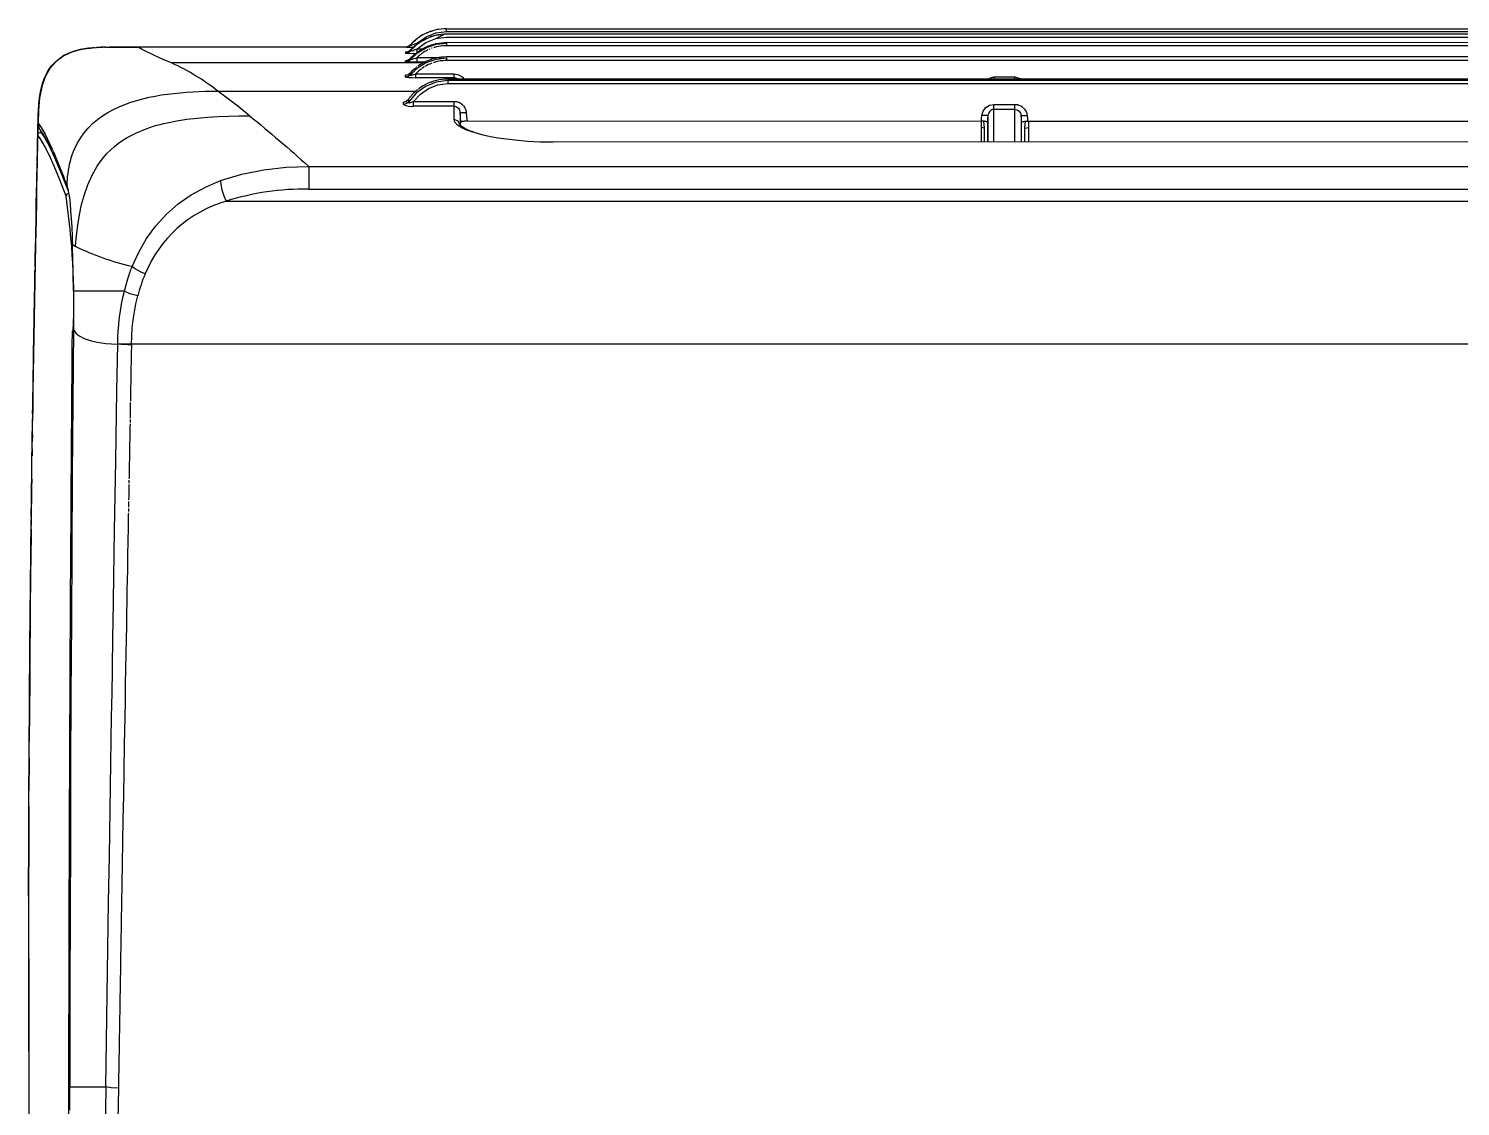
# Model space of a CAD drawing. Header units: millimetres. Extents: x 1291 to 5660, y 748 to 2981.
# Drawn here: x 1316.2 to 1551.4, y 1338.8 to 1515.9 of the extents above; entities that cross this region are included whole.
import ezdxf

# ---------------------------------------------------------------- set-up
doc = ezdxf.new("R2010")
doc.units = ezdxf.units.MM

msp = doc.modelspace()

# ---------------------------------------------------------------- linework, layer by layer
for p, q in [((1384.81, 1515.46), (2312.54, 1515.46)), ((1474.8, 1497.36), (1474.8, 1503.49)), ((1472.68, 1500.74), (1472.68, 1497.31)), ((1480.45, 1500.74), (1480.45, 1497.31)), ((1316.49, 1427.08), (1316.47, 1424.55))]:
    msp.add_line(p, q)
for points in [[(1378.93, 1513.22), (1378.96, 1513.22), (1379.06, 1513.25), (1379.33, 1513.34), (1379.49, 1513.4), (1379.78, 1513.5), (1380.07, 1513.61), (1381.47, 1514.61), (1383.08, 1515.24), (1384.81, 1515.46), (1384.81, 1515.94)], [(1382.12, 1515.43), (1382.02, 1515.4), (1381.73, 1515.28), (1381.54, 1515.19), (1381.16, 1515.01), (1380.79, 1514.81), (1380.44, 1514.59), (1380.09, 1514.35)], [(1381.72, 1515.33), (1381.53, 1515.24)], [(1382.32, 1515.55), (1382.27, 1515.53), (1382.22, 1515.51), (1382.17, 1515.5), (1382.12, 1515.48)], [(1384.81, 1515.9), (1384.39, 1515.89), (1383.97, 1515.85), (1383.55, 1515.8), (1383.14, 1515.72), (1382.73, 1515.62), (1382.32, 1515.5), (1382.22, 1515.46)], [(1383.55, 1515.85), (1383.13, 1515.77)], [(1384.81, 1515.9), (2312.54, 1515.9), (2312.54, 1515.46), (2314.27, 1515.24), (2315.88, 1514.61), (2317.29, 1513.61), (2317.58, 1513.5), (2317.86, 1513.4), (2318.03, 1513.34), (2318.3, 1513.25), (2318.39, 1513.22), (2318.43, 1513.21), (2318.46, 1513.21), (2318.51, 1513.21)], [(1334.17, 1512.9), (1332.62, 1512.9), (1329.51, 1512.89), (1327.96, 1512.85), (1326.41, 1512.74), (1324.87, 1512.51), (1323.36, 1512.11), (1321.95, 1511.47), (1320.69, 1510.56), (1319.65, 1509.4), (1318.89, 1508.05), (1318.37, 1506.58), (1317.97, 1504.55), (1317.79, 1502.47), (1317.72, 1500.39), (1318.24, 1499.7), (1318.87, 1498.6), (1319.61, 1497.09), (1319.76, 1496.76), (1319.91, 1496.42), (1319.99, 1496.24), (1320.07, 1496.06)], [(1328.86, 1512.9), (1328.69, 1512.9), (1328.01, 1512.88), (1327.67, 1512.86), (1327.33, 1512.84)], [(1327.66, 1512.86), (1328.01, 1512.88), (1328.35, 1512.89)], [(1328.69, 1512.9), (1328.86, 1512.9)], [(1329.03, 1512.9), (1329.2, 1512.91), (1329.37, 1512.91), (1329.71, 1512.91), (1334.12, 1512.9)], [(1378.11, 1512.92), (1330.91, 1512.92), (1330.48, 1512.91), (1329.72, 1512.91), (1329.37, 1512.91)], [(1331.68, 1512.91), (1331.6, 1512.92)], [(1356.02, 1512.9), (1356.02, 1512.92)], [(1359.82, 1512.9), (1359.82, 1512.92)], [(1366.75, 1512.91), (1366.47, 1512.9)], [(1367.17, 1512.91), (1367.04, 1512.91)], [(1378.07, 1512.91), (1378.52, 1512.97), (1378.85, 1513.22), (1378.85, 1513.25)], [(1378.41, 1512.96), (1378.36, 1512.95), (1378.31, 1512.94), (1378.21, 1512.92), (1378.1, 1512.91)], [(1379.35, 1512.85), (1378.76, 1512.86), (1378.29, 1512.87), (1378.11, 1512.88), (1378.11, 1512.91)], [(1378.85, 1513.25), (1378.84, 1513.24), (1378.82, 1513.22), (1378.79, 1513.19), (1378.77, 1513.17), (1378.69, 1513.1), (1378.61, 1513.05), (1378.51, 1513), (1378.49, 1512.99), (1378.44, 1512.97)], [(1378.48, 1513), (1378.82, 1513.25)], [(1379.58, 1514), (1379.41, 1513.85), (1379.11, 1513.56), (1378.82, 1513.25), (1378.83, 1513.25)], [(1381.92, 1514.42), (1381.73, 1514.34), (1381.53, 1514.25), (1381.16, 1514.07), (1380.79, 1513.87), (1380.44, 1513.65), (1380.09, 1513.41), (1379.92, 1513.28), (1379.76, 1513.14), (1379.6, 1513.01), (1379.44, 1512.87), (1379.14, 1512.58), (1378.85, 1512.27), (1378.85, 1512.26), (1378.86, 1512.26), (1378.86, 1512.25), (1378.87, 1512.25), (1378.9, 1512.26), (1378.94, 1512.26), (1378.98, 1512.27), (1379.06, 1512.29)], [(1379.84, 1514.16), (1379.76, 1514.09), (1379.6, 1513.95), (1379.44, 1513.82), (1379.14, 1513.52), (1378.85, 1513.22)], [(1378.93, 1510.82), (1378.89, 1510.82), (1378.86, 1510.82), (1378.85, 1510.82), (1378.85, 1510.83), (1378.85, 1510.84), (1380.09, 1511.98), (1381.52, 1512.84), (1383.12, 1513.38), (1384.81, 1513.56), (1384.81, 1513.14), (1384.48, 1513.14), (1384.15, 1513.11), (1383.82, 1513.07), (1383.49, 1513.02), (1383.17, 1512.95), (1382.85, 1512.87), (1382.77, 1512.84)], [(1378.85, 1513.21), (1378.9, 1513.21)], [(1379.16, 1512.32), (1379.33, 1512.37), (1379.51, 1512.44), (1380, 1512.62), (1381.42, 1513.66), (1383.05, 1514.32), (1384.81, 1514.56), (2312.54, 1514.56), (2314.3, 1514.32), (2315.93, 1513.66), (2317.35, 1512.62), (2316.25, 1512.62)], [(1379.77, 1513.25), (1379.61, 1513.11), (1379.44, 1512.98)], [(1379.9, 1514.27), (1379.82, 1514.2)], [(1380.01, 1514.28), (1379.92, 1514.22)], [(1380.08, 1514.39), (1379.99, 1514.33)], [(1380.07, 1513.6), (1380.38, 1513.6)], [(1381.55, 1514.34), (1381.17, 1514.17), (1380.81, 1513.96), (1380.45, 1513.75), (1380.1, 1513.51)], [(1381.15, 1515.06), (1380.78, 1514.86), (1380.42, 1514.64)], [(1382.12, 1514.49), (1382.02, 1514.46)], [(1382.14, 1514.58), (1382.04, 1514.54)], [(2315.42, 1514.5), (2315.33, 1514.54), (2315.13, 1514.61), (2315.02, 1514.65), (2314.62, 1514.76), (2314.22, 1514.86), (2313.8, 1514.94), (2313.39, 1515), (2313.28, 1515.01), (2313.17, 1515.02), (2313.07, 1515.02), (2312.97, 1515.03), (2312.54, 1515.04), (1384.81, 1515.04), (1384.39, 1515.03), (1383.97, 1515), (1383.56, 1514.94), (1383.15, 1514.87), (1382.74, 1514.77), (1382.34, 1514.65), (1382.29, 1514.63), (1382.23, 1514.62), (1382.19, 1514.6)], [(1382.72, 1514.69), (1382.32, 1514.57), (1382.21, 1514.53)], [(1382.34, 1513.26), (1382.74, 1513.38), (1383.15, 1513.48), (1383.56, 1513.55), (1383.97, 1513.61), (1384.39, 1513.64), (1384.81, 1513.65)], [(1383.05, 1514.32), (1384.39, 1514.96)], [(1383.97, 1514.93), (1383.55, 1514.87), (1383.13, 1514.79)], [(2312.54, 1513.57), (1384.81, 1513.66)], [(2314.51, 1512.87), (2314.19, 1512.95), (2313.86, 1513.02), (2313.54, 1513.07), (2313.21, 1513.11), (2312.88, 1513.14), (2312.54, 1513.14), (1384.81, 1513.14)], [(1317.76, 1502.07), (1317.79, 1502.71), (1317.83, 1503.34), (1317.86, 1503.66), (1317.89, 1503.97), (1317.97, 1504.61), (1318.06, 1505.23), (1318.17, 1505.86), (1318.32, 1506.48), (1318.49, 1507.09), (1318.71, 1507.69), (1318.96, 1508.28), (1319.25, 1508.84), (1319.59, 1509.38), (1319.97, 1509.88), (1320.67, 1510.61), (1321.47, 1511.22), (1321.75, 1511.4), (1322.06, 1511.57), (1322.67, 1511.87), (1323.3, 1512.12), (1324.62, 1512.49), (1325.97, 1512.71), (1326.3, 1512.75), (1326.64, 1512.79), (1327.32, 1512.84)], [(1326.31, 1512.75), (1325.97, 1512.71), (1324.62, 1512.49), (1323.3, 1512.12), (1322.67, 1511.87), (1322.06, 1511.57), (1321.76, 1511.4)], [(1326.99, 1512.82), (1326.65, 1512.79)], [(1378.52, 1512.13), (1378.11, 1512.05), (1378.11, 1511.94), (1378.28, 1511.91), (1378.74, 1511.89), (1379.34, 1511.88), (1380, 1511.88), (1380, 1512.62), (1381.1, 1512.62)], [(1378.11, 1510.51), (1378.52, 1510.6), (1378.85, 1510.84), (1378.85, 1511), (1378.52, 1510.75), (1378.11, 1510.66)], [(1378.84, 1508.3), (1378.85, 1508.32), (1380.07, 1509.48), (1381.5, 1510.36), (1383.11, 1510.93), (1384.81, 1511.12), (1384.81, 1510.7), (1384.56, 1510.69), (1384.3, 1510.68), (1384.04, 1510.66), (1383.79, 1510.63), (1383.29, 1510.53), (1382.79, 1510.4), (1382.73, 1510.38), (1382.67, 1510.36)], [(1379.14, 1512.68), (1378.85, 1512.38)], [(1380.45, 1511.6), (1380.19, 1511.38), (1379.93, 1511.14), (1379.71, 1511.06), (1379.47, 1510.98), (1379.31, 1510.92), (1379.14, 1510.87), (1379.05, 1510.85), (1378.97, 1510.83), (1378.95, 1510.82)], [(1383.97, 1511.14), (1379.93, 1511.14), (1379.93, 1510.43)], [(1384.81, 1511.29), (1384.39, 1511.28), (1383.97, 1511.24), (1383.56, 1511.19), (1383.15, 1511.11), (1382.74, 1511.02), (1382.34, 1510.9), (1382.29, 1510.88), (1382.23, 1510.86), (1382.19, 1510.84), (1382.14, 1510.83), (1382.04, 1510.79), (1381.74, 1510.67), (1381.55, 1510.59), (1381.17, 1510.41), (1380.81, 1510.21), (1380.45, 1509.99), (1380.1, 1509.76)], [(1381.75, 1512.44), (1381.59, 1512.36), (1381.29, 1512.19), (1381, 1512.01), (1380.86, 1511.91), (1380.72, 1511.81), (1380.65, 1511.76), (1380.58, 1511.71), (1380.52, 1511.66)], [(1382.1, 1512.61), (1382.06, 1512.59), (1381.9, 1512.52)], [(1382.19, 1512.64), (1382.18, 1512.64)], [(1382.45, 1512.74), (1382.37, 1512.71)], [(2312.54, 1511.29), (1384.81, 1511.29)], [(2312.54, 1510.7), (1384.81, 1510.7)], [(1319.98, 1509.88), (1319.59, 1509.38), (1319.26, 1508.84), (1318.96, 1508.28)], [(1379.77, 1507.83), (1379.17, 1507.84), (1378.63, 1507.88), (1378.24, 1507.92), (1378.11, 1507.99), (1378.11, 1508.29)], [(1378.9, 1508.26), (1378.87, 1508.27), (1378.86, 1508.28), (1378.85, 1508.28), (1378.84, 1508.28)], [(1380.72, 1509.36), (1380.64, 1509.3), (1380.49, 1509.18), (1380.34, 1509.05), (1380.05, 1508.79), (1379.78, 1508.51), (1379.56, 1508.43), (1379.34, 1508.35), (1379.22, 1508.32), (1379.1, 1508.29), (1379.09, 1508.28), (1379.08, 1508.28), (1379.01, 1508.27), (1378.95, 1508.26)], [(1379.78, 1507.83), (1379.78, 1508.51)], [(1379.78, 1508.51), (1386.08, 1508.51)], [(1379.93, 1509.63), (1379.85, 1509.56)], [(1380.97, 1509.54), (1380.97, 1509.54), (1380.97, 1509.54), (1380.96, 1509.53), (1380.88, 1509.48), (1380.8, 1509.42)], [(1381, 1509.56), (1380.99, 1509.55)], [(1381.17, 1509.67), (1381.12, 1509.64), (1381.06, 1509.6), (1381.04, 1509.58), (1381.01, 1509.57)], [(1382.43, 1510.27), (1382.31, 1510.23), (1382.07, 1510.13), (1381.84, 1510.03), (1381.61, 1509.91), (1381.39, 1509.8), (1381.28, 1509.73)], [(1386.08, 1507.65), (1386.08, 1508.51), (1386.8, 1508.38), (1387.42, 1508.01), (1387.74, 1507.66)], [(1318.71, 1507.69), (1318.49, 1507.09), (1318.32, 1506.48)], [(1380.11, 1505.92), (1380.01, 1505.85), (1379.92, 1505.78), (1379.82, 1505.69), (1379.47, 1505.37), (1379.14, 1505.04), (1379.06, 1504.95), (1378.99, 1504.85), (1378.91, 1504.76), (1378.83, 1504.67), (1378.69, 1504.48), (1378.55, 1504.3), (1378.55, 1504.08), (1378.56, 1503.86), (1378.21, 1503.56), (1377.75, 1503.46), (1377.74, 1503.67), (1377.74, 1503.88), (1378.31, 1504.09)], [(2312.3, 1507.4), (1385.05, 1507.4), (1383.13, 1507.14), (1381.37, 1506.43), (1379.82, 1505.32), (1378.56, 1503.86), (1378.55, 1503.84), (1378.56, 1503.82), (1378.56, 1503.8), (1378.57, 1503.8), (1378.59, 1503.78), (1378.62, 1503.77)], [(1378.83, 1503.79), (1378.95, 1503.82), (1379.07, 1503.86), (1379.25, 1503.92), (1379.42, 1503.99), (1380.54, 1505.19), (1381.88, 1506.13), (1383.4, 1506.72), (1385.05, 1506.94)], [(1386.08, 1507.84), (1379.78, 1507.84)], [(1385.05, 1507.64), (1384.57, 1507.63), (1384.1, 1507.58), (1383.63, 1507.51), (1383.17, 1507.42), (1382.95, 1507.35), (1382.71, 1507.29), (1382.6, 1507.26), (1382.49, 1507.21), (1382.43, 1507.19), (1382.37, 1507.17), (1382.32, 1507.16), (1382.26, 1507.13), (1381.82, 1506.96), (1381.39, 1506.75), (1380.98, 1506.52), (1380.58, 1506.27), (1380.39, 1506.14), (1380.2, 1505.99)], [(2312.3, 1507.65), (1385.05, 1507.65)], [(1385.05, 1507.63), (1385.05, 1506.94), (2312.3, 1506.94), (2312.3, 1507.63)], [(1386.61, 1507.66), (1386.49, 1507.73), (1386.37, 1507.78), (1386.24, 1507.82), (1386.19, 1507.82), (1386.12, 1507.83)], [(1473.63, 1507.66), (1474.8, 1508.03), (1474.8, 1507.65)], [(1474.8, 1508.03), (1478.25, 1508.03)], [(1478.25, 1507.65), (1478.25, 1508.03), (1479.42, 1507.66)], [(1317.82, 1503.18), (1317.89, 1503.97)], [(1322.51, 1489.99), (1322.48, 1490.09), (1322.5, 1490.61), (1322.53, 1491.13), (1322.57, 1491.64), (1322.63, 1492.16), (1322.71, 1492.67), (1322.8, 1493.18), (1322.9, 1493.68), (1323.02, 1494.19), (1323.16, 1494.69), (1323.32, 1495.18), (1323.5, 1495.67), (1323.69, 1496.15), (1324.14, 1497.08), (1324.66, 1497.97), (1325.26, 1498.81), (1325.93, 1499.6), (1326.67, 1500.33), (1327.45, 1501.01), (1328.29, 1501.61), (1329.17, 1502.17), (1330.08, 1502.66), (1331.01, 1503.1), (1331.97, 1503.5), (1332.94, 1503.84), (1333.94, 1504.15), (1334.93, 1504.42), (1335.94, 1504.66), (1336.96, 1504.86), (1337.98, 1505.04), (1339, 1505.18), (1340.03, 1505.31), (1341.06, 1505.42), (1342.09, 1505.5), (1343.13, 1505.56), (1345.19, 1505.65), (1347.26, 1505.68), (1379.84, 1505.68)], [(1377.74, 1503.88), (1378.19, 1503.98), (1378.55, 1504.29)], [(1378.55, 1504.32), (1378.54, 1504.29), (1378.52, 1504.26), (1378.45, 1504.18), (1378.37, 1504.12), (1378.31, 1504.08), (1378.27, 1504.06), (1378.24, 1504.05), (1378.23, 1504.04), (1378.22, 1504.04)], [(1378.64, 1503.77), (1378.66, 1503.77), (1378.73, 1503.77), (1378.8, 1503.78), (1378.82, 1503.79)], [(1386.08, 1503.19), (1379.42, 1503.19), (1379.42, 1503.99), (1386.17, 1503.99), (1386.21, 1503.98), (1386.26, 1503.98), (1386.45, 1503.96), (1386.62, 1503.91), (1386.8, 1503.86)], [(2294.86, 1497.28), (2294.86, 1497.32), (1402.37, 1497.28), (1400.23, 1497.31), (1398.15, 1497.42), (1396.13, 1497.59), (1394.68, 1497.76), (1393.32, 1497.95), (1392.04, 1498.19), (1390.85, 1498.45), (1388.98, 1498.97), (1388.83, 1499.02), (1388.01, 1499.34), (1387.33, 1499.66), (1386.64, 1500.1), (1386.22, 1500.56), (1386.08, 1501.02), (1386.08, 1503.99)], [(1386.84, 1503.84), (1386.89, 1503.82), (1386.93, 1503.8), (1386.97, 1503.78), (1387.05, 1503.74), (1387.13, 1503.69), (1387.28, 1503.59), (1387.42, 1503.47), (1387.45, 1503.44), (1387.49, 1503.4), (1387.52, 1503.38), (1387.55, 1503.34)], [(1472.72, 1500.74), (1472.77, 1501.21), (1472.81, 1501.69), (1473.01, 1502.39), (1473.45, 1502.97), (1474.08, 1503.35), (1474.8, 1503.49), (1478.25, 1503.49), (1478.43, 1503.48), (1478.62, 1503.46), (1478.66, 1503.45), (1478.71, 1503.44), (1478.75, 1503.42), (1478.8, 1503.41), (1478.89, 1503.39), (1479.05, 1503.32), (1479.14, 1503.28), (1479.18, 1503.26), (1479.22, 1503.24), (1479.26, 1503.22), (1479.3, 1503.19), (1479.45, 1503.09), (1479.59, 1502.97)], [(1478.25, 1497.36), (1478.25, 1499.95), (1478.25, 1500.04), (1478.25, 1503.49)], [(1479.34, 1500.55), (1479.35, 1500.57), (1479.37, 1500.59), (1479.42, 1500.63), (1479.5, 1500.65), (1479.6, 1500.68), (1479.72, 1500.7), (1479.85, 1500.72), (1480, 1500.72), (1480.16, 1500.74), (1572.75, 1500.74), (1572.79, 1501.21), (1572.83, 1501.69), (1573.03, 1502.39), (1573.48, 1502.97), (1574.1, 1503.35), (1574.83, 1503.49), (1578.27, 1503.49), (1578.27, 1498.13), (1578.28, 1497.65), (1578.28, 1497.36)], [(1317.57, 1494.15), (1317.6, 1495.89), (1317.64, 1497.63), (1317.65, 1498.27), (1317.67, 1498.9), (1317.69, 1499.85), (1317.72, 1500.8), (1317.72, 1500.96), (1317.73, 1501.44), (1317.79, 1502.71)], [(1317.76, 1502.07), (1317.74, 1501.44), (1317.73, 1501.28), (1317.73, 1501.12)], [(1386.16, 1503.19), (1386.19, 1503.18), (1386.22, 1503.18), (1386.36, 1503.14), (1386.49, 1503.09), (1386.65, 1502.99), (1386.78, 1502.86), (1386.9, 1502.72), (1386.98, 1502.55), (1387.04, 1502.37), (1387.07, 1502.18), (1387.07, 1500.13)], [(1387.07, 1502.18), (1387.37, 1502.15), (1388.07, 1502.19)], [(1387.21, 1500.55), (1387.14, 1501.37), (1387.07, 1502.18)], [(1387.61, 1503.27), (1387.67, 1503.19), (1387.77, 1503.05), (1387.86, 1502.89), (1387.88, 1502.85), (1387.9, 1502.8)], [(1387.94, 1502.71), (1387.97, 1502.64), (1388, 1502.55), (1388.04, 1502.36), (1388.07, 1502.19), (1388.14, 1501.46), (1388.2, 1500.74)], [(1473.8, 1501.66), (1473.51, 1501.65), (1472.81, 1501.69)], [(1473.81, 1501.66), (1473.76, 1501.11), (1473.71, 1500.55), (1473.71, 1498.08), (1473.72, 1497.32)], [(1474.8, 1502.67), (1474.71, 1502.66), (1474.62, 1502.65), (1474.54, 1502.63), (1474.45, 1502.59), (1474.3, 1502.51), (1474.16, 1502.4), (1474.05, 1502.28), (1473.95, 1502.12), (1473.87, 1501.96), (1473.82, 1501.79), (1473.81, 1501.72), (1473.81, 1501.66), (1473.81, 1498.27), (1473.8, 1498.06), (1473.8, 1497.35)], [(1478.25, 1502.66), (1474.8, 1502.66)], [(1479.34, 1500.55), (1479.3, 1501.11), (1479.25, 1501.66), (1479.25, 1497.35)], [(1479.63, 1502.94), (1479.66, 1502.91), (1479.73, 1502.84), (1479.78, 1502.77), (1479.84, 1502.7), (1479.95, 1502.56), (1480.04, 1502.39), (1480.06, 1502.35), (1480.08, 1502.31), (1480.1, 1502.27), (1480.12, 1502.22), (1480.14, 1502.14), (1480.17, 1502.05), (1480.21, 1501.87), (1480.24, 1501.69), (1480.28, 1501.21), (1480.33, 1500.74)], [(1317.69, 1499.85), (1317.67, 1498.9)], [(1317.73, 1500.36), (1317.72, 1500.37), (1317.72, 1500.38), (1317.72, 1500.39)], [(1317.75, 1500.29), (1317.74, 1500.31), (1317.73, 1500.33)], [(1317.75, 1500.26), (1317.75, 1500.27)], [(1317.78, 1500.16), (1317.77, 1500.19), (1317.76, 1500.22), (1317.76, 1500.24)], [(1320.19, 1495.78), (1320.23, 1495.68), (1320.4, 1495.3), (1320.57, 1494.89), (1320.75, 1494.48), (1320.92, 1494.05), (1321.29, 1493.14), (1321.67, 1492.18), (1321.87, 1491.68), (1322.07, 1491.16), (1322.17, 1490.9), (1322.28, 1490.64), (1322.32, 1490.52), (1322.37, 1490.4), (1322.5, 1489.92), (1322.63, 1489.42), (1321.6, 1492.07), (1320.66, 1494.34), (1319.83, 1496.2), (1319.11, 1497.66), (1318.49, 1498.73), (1317.99, 1499.41), (1317.95, 1499.54), (1317.91, 1499.69), (1317.83, 1499.96), (1317.82, 1500.03), (1317.8, 1500.1), (1317.79, 1500.13)], [(1317.81, 1498.76), (1317.85, 1498.79), (1317.89, 1498.82), (1317.91, 1498.84)], [(1317.93, 1498.85), (1317.96, 1498.86), (1318.02, 1498.88), (1318.07, 1498.9), (1318.11, 1498.9), (1318.16, 1498.91), (1318.77, 1498.08), (1319.53, 1496.7), (1320.43, 1494.77), (1321.47, 1492.3), (1322.68, 1489.3), (1322.73, 1488.98), (1322.85, 1488.15), (1322.96, 1487.16), (1323.06, 1486.02), (1323.15, 1484.74), (1323.24, 1483.33), (1323.31, 1481.79), (1323.33, 1481.15), (1323.36, 1480.49), (1323.39, 1480.45), (1323.4, 1480.44), (1323.4, 1480.44), (1323.4, 1480.44), (1323.41, 1480.43)], [(1387.07, 1500.12), (1386.75, 1500.76), (1386.08, 1501.02)], [(1389.33, 1498.95), (1389.05, 1499.04), (1388.79, 1499.12), (1388.28, 1499.33), (1387.86, 1499.53), (1387.56, 1499.71), (1387.33, 1499.87), (1387.17, 1499.99), (1387.09, 1500.08), (1387.07, 1500.12)], [(1388.04, 1500.74), (1387.87, 1500.72), (1387.73, 1500.72), (1387.59, 1500.7), (1387.47, 1500.68), (1387.37, 1500.65), (1387.29, 1500.63), (1387.24, 1500.59), (1387.22, 1500.57), (1387.21, 1500.55)], [(1473.71, 1500.55), (1473.7, 1500.58), (1473.65, 1500.62), (1473.58, 1500.64), (1473.48, 1500.67), (1473.37, 1500.7), (1473.23, 1500.72), (1473.08, 1500.72), (1472.93, 1500.73), (1472.82, 1500.74), (1387.23, 1500.66)], [(1473.26, 1497.31), (1473.26, 1499.58), (1472.68, 1499.69)], [(1473.26, 1499.58), (1473.14, 1500.72)], [(1479.87, 1499.58), (1479.99, 1500.73)], [(1479.87, 1497.31), (1479.87, 1499.58), (1480.45, 1499.69)], [(1317.66, 1498.27), (1317.64, 1497.63), (1317.61, 1495.89)], [(1322.76, 1488.92), (1322.44, 1488.77), (1322.3, 1488.44), (1321.27, 1491.1), (1320.34, 1493.35), (1319.51, 1495.21), (1318.79, 1496.68), (1318.17, 1497.75), (1317.67, 1498.42)], [(1317.68, 1498.54), (1317.69, 1498.56), (1317.7, 1498.58), (1317.7, 1498.61), (1317.72, 1498.65), (1317.75, 1498.7), (1317.77, 1498.71), (1317.78, 1498.73)], [(1402.37, 1497.31), (1402.37, 1497.28)], [(1479.34, 1497.32), (1479.34, 1498.08)], [(1317.57, 1494.15), (1317.52, 1491.86)], [(1320.11, 1495.96), (1320.15, 1495.87)], [(1317.26, 1478.83), (1317.27, 1479.51), (1317.32, 1482.25), (1317.37, 1484.76), (1317.42, 1487.27), (1317.5, 1490.71), (1317.52, 1491.86), (1317.54, 1493)], [(1322.37, 1490.4), (1322.43, 1490.25), (1322.48, 1490.09)], [(1347.68, 1490.97), (1347.73, 1490.34), (1347.92, 1489.46), (1348.24, 1488.49), (1348.61, 1487.59), (2348.74, 1487.59), (2349.12, 1488.49), (2349.43, 1489.46), (2349.63, 1490.34), (2349.67, 1490.97)], [(1317.45, 1488.41), (1317.43, 1487.27), (1317.37, 1484.76), (1317.32, 1482.25), (1317.3, 1480.88)], [(1323.41, 1480.43), (1323.42, 1480.42), (1323.44, 1480.41), (1323.45, 1480.4)], [(1323.47, 1480.38), (1323.48, 1480.38)], [(1317.22, 1476.78), (1317.26, 1478.83), (1317.23, 1477.46), (1317.19, 1475.42)], [(1316.94, 1461.09), (1316.96, 1462.36), (1316.98, 1463.63), (1316.99, 1464.26), (1317, 1464.9), (1317.01, 1465.53), (1317.02, 1466.17), (1317.05, 1467.44), (1317.07, 1468.71), (1317.12, 1471.38), (1317.17, 1474.05), (1317.18, 1474.73), (1317.19, 1475.42), (1317.2, 1476.1)], [(1317.12, 1471.38), (1317.07, 1468.71), (1317.05, 1467.44), (1317.03, 1466.17)], [(1323.51, 1466.48), (1323.42, 1454.53), (1323.33, 1442.55), (1323.25, 1430.56), (1323.18, 1418.55), (1323.12, 1406.53), (1323.06, 1394.5), (1323.02, 1382.48), (1322.98, 1370.46), (1322.95, 1358.43), (1322.93, 1346.42), (1322.92, 1344.24), (1322.92, 1342.06)], [(1317.01, 1464.9), (1316.99, 1464.26)], [(1330.91, 1341.86), (1329.74, 1341.92), (1328.84, 1342.05), (1328.96, 1349.64), (1329.08, 1357.22), (1329.19, 1364.81), (1329.31, 1372.42), (1329.43, 1380.02), (1329.55, 1387.64), (1329.67, 1395.26), (1329.8, 1402.9), (1329.86, 1406.72), (1329.92, 1410.53), (1329.95, 1412.44), (1329.98, 1414.35), (1330.02, 1416.27), (1330.04, 1418.17), (1330.29, 1433.47), (1330.48, 1444.95), (1330.54, 1448.78), (1330.67, 1456.43), (1330.8, 1464.09)], [(1333.05, 1464.03), (1333.04, 1463.8), (1333.04, 1463.57), (1333.02, 1462.87), (1333.02, 1462.64), (1333.02, 1462.41), (1333.01, 1462.18), (1333.01, 1461.94), (1333, 1461.71), (1333, 1461.48), (1333, 1461.25), (1332.99, 1461.01), (1332.99, 1460.78), (1332.98, 1460.55), (1332.98, 1460.31), (1332.97, 1460.08), (1332.97, 1459.85), (1332.97, 1459.62), (1332.95, 1458.69), (1332.95, 1458.46), (1332.94, 1458.23), (1332.94, 1457.99), (1332.93, 1457.76), (1332.93, 1457.53), (1332.92, 1457.3), (1332.92, 1457.06), (1332.92, 1456.83), (1332.91, 1456.6), (1332.91, 1456.36), (1332.9, 1456.13), (1332.9, 1455.9), (1332.89, 1455.67), (1332.89, 1455.43), (1332.88, 1454.74)], [(1316.96, 1462.36), (1316.92, 1459.82)], [(1316.81, 1452.65), (1316.83, 1453.79), (1316.9, 1458.54), (1316.92, 1459.82)], [(1316.87, 1456.17), (1316.83, 1453.79), (1316.8, 1451.5)], [(1332.87, 1454.51), (1332.87, 1454.28), (1332.87, 1454.04), (1332.86, 1453.81), (1332.86, 1453.58), (1332.85, 1453.34), (1332.85, 1453.11), (1332.84, 1452.89), (1332.84, 1452.65), (1332.84, 1452.42), (1332.83, 1452.19), (1332.83, 1451.95)], [(1332.82, 1451.72), (1332.82, 1451.48), (1332.82, 1451.25)], [(1316.62, 1439.16), (1316.64, 1440.53), (1316.66, 1441.89), (1316.68, 1443.26), (1316.7, 1444.63), (1316.71, 1445.77), (1316.73, 1446.92), (1316.76, 1449.21), (1316.78, 1450.36), (1316.8, 1451.5)], [(1332.82, 1451.02), (1332.81, 1450.55), (1332.8, 1450.33), (1332.8, 1450.09), (1332.79, 1449.86), (1332.79, 1449.63), (1332.79, 1449.39), (1332.78, 1449.16), (1332.78, 1448.94), (1332.77, 1448.7), (1332.77, 1448.47), (1332.77, 1448.24), (1332.76, 1448), (1332.76, 1447.77), (1332.75, 1447.54), (1332.75, 1447.31), (1332.74, 1447.07), (1332.74, 1446.85), (1332.74, 1446.61), (1332.73, 1446.38), (1332.73, 1446.15), (1332.71, 1445.44), (1332.71, 1445.21), (1332.71, 1444.98), (1332.7, 1444.75), (1332.7, 1444.52), (1332.69, 1444.29), (1332.69, 1444.05), (1332.69, 1443.82), (1332.68, 1443.59), (1332.68, 1443.36), (1332.67, 1443.12), (1332.67, 1442.9), (1332.66, 1442.66), (1332.66, 1442.43), (1332.66, 1442.2), (1332.65, 1441.96)], [(1316.77, 1449.21), (1316.75, 1448.06)], [(1316.73, 1446.92), (1316.72, 1445.77)], [(1332.72, 1445.91), (1332.72, 1445.68)], [(1316.66, 1441.89), (1316.64, 1440.53), (1316.61, 1437.79)], [(1332.63, 1441.03), (1332.63, 1440.8), (1332.63, 1440.58), (1332.62, 1440.34), (1332.62, 1440.11), (1332.61, 1439.88), (1332.61, 1439.64), (1332.6, 1439.41), (1332.6, 1439.18), (1332.6, 1438.95), (1332.59, 1438.71), (1332.59, 1438.49)], [(1332.65, 1441.73), (1332.64, 1441.27)], [(1316.58, 1435.74), (1316.59, 1436.42), (1316.61, 1437.79)], [(1332.58, 1438.25), (1332.58, 1438.01), (1332.57, 1437.79), (1332.57, 1437.55), (1332.57, 1437.32)], [(1316.59, 1435.74), (1316.57, 1434.38)], [(1332.55, 1436.4), (1332.54, 1436.16), (1332.54, 1435.93), (1332.54, 1435.69), (1332.53, 1435.46), (1332.53, 1435.23), (1332.52, 1435), (1332.52, 1434.76), (1332.52, 1434.54), (1332.51, 1434.3), (1332.51, 1434.07), (1332.5, 1433.84), (1332.5, 1433.6), (1332.49, 1433.37), (1332.47, 1432.29), (1332.45, 1431.2), (1332.43, 1429.89), (1332.41, 1428.57), (1332.38, 1427.01), (1332.36, 1425.45), (1332.32, 1423.65), (1332.29, 1421.86), (1332.25, 1419.83), (1332.22, 1417.79), (1332.14, 1413.26), (1332.09, 1410.75), (1332.05, 1408.24), (1332, 1405.5), (1331.95, 1402.77), (1331.88, 1398.36), (1331.8, 1393.94), (1331.73, 1389.93), (1331.65, 1385.91), (1331.6, 1382.3), (1331.53, 1378.68), (1331.48, 1375.47), (1331.42, 1372.25), (1331.41, 1371.82), (1331.41, 1371.39), (1331.4, 1370.97), (1331.39, 1370.53), (1331.38, 1370.11), (1331.38, 1369.68), (1331.37, 1369.25), (1331.36, 1368.82), (1331.35, 1368.38), (1331.35, 1367.95), (1331.34, 1367.52), (1331.33, 1367.1), (1331.32, 1366.66), (1331.32, 1366.23), (1331.31, 1365.8), (1331.3, 1365.37), (1331.3, 1364.94), (1331.29, 1364.51), (1331.28, 1364.08), (1331.27, 1363.64), (1331.27, 1363.22), (1331.26, 1362.78), (1331.25, 1362.35), (1331.24, 1361.91), (1331.24, 1361.49), (1331.23, 1361.05), (1331.23, 1360.61), (1331.22, 1360.18), (1331.21, 1359.75), (1331.2, 1359.32), (1331.2, 1358.88), (1331.19, 1358.45), (1331.18, 1358.02), (1331.18, 1357.58), (1331.17, 1357.15), (1331.16, 1356.72), (1331.15, 1356.28), (1331.15, 1355.84), (1331.14, 1355.41), (1331.13, 1354.98), (1331.12, 1354.54), (1331.12, 1354.1), (1331.11, 1353.67), (1331.1, 1353.23), (1331.1, 1352.8), (1331.09, 1352.36), (1331.08, 1351.92), (1331.07, 1351.49), (1331.07, 1351.05), (1331.06, 1350.62), (1331.05, 1350.19), (1331.04, 1349.74), (1331.04, 1349.31), (1331.03, 1348.87), (1331.02, 1348.43), (1331.01, 1348), (1331.01, 1347.56), (1331, 1347.12), (1330.99, 1346.68), (1330.99, 1346.24), (1330.98, 1345.81), (1330.97, 1345.37), (1330.96, 1344.93), (1330.96, 1344.5), (1330.95, 1344.06), (1330.94, 1343.61), (1330.94, 1343.17), (1330.93, 1342.73), (1330.92, 1342.29), (1330.91, 1341.86), (1330.79, 1333.89)], [(1332.56, 1437.08), (1332.56, 1436.85), (1332.55, 1436.62)], [(1316.45, 1423.27), (1316.48, 1425.82), (1316.5, 1428.35), (1316.53, 1431.03), (1316.56, 1433.69), (1316.57, 1434.38), (1316.57, 1435.06)], [(1316.56, 1433.69), (1316.5, 1428.36), (1316.49, 1427.08)], [(1316.16, 1373.41), (1316.18, 1382.91), (1316.2, 1388.12), (1316.23, 1393.34), (1316.24, 1396.07), (1316.25, 1398.8), (1316.29, 1403.83), (1316.32, 1408.85), (1316.34, 1411.14), (1316.36, 1413.44), (1316.38, 1415.82), (1316.41, 1418.19), (1316.42, 1420.73), (1316.45, 1423.27), (1316.46, 1424.54)], [(1316.43, 1420.73), (1316.4, 1418.19), (1316.36, 1413.44)], [(1316.34, 1411.14), (1316.33, 1408.85), (1316.29, 1403.83), (1316.26, 1398.8)], [(1316.24, 1396.07), (1316.23, 1393.34)], [(1316.2, 1388.12), (1316.19, 1382.91), (1316.16, 1373.41), (1316.16, 1363.91), (1316.17, 1353.23), (1316.19, 1342.56)], [(1316.16, 1363.91), (1316.16, 1353.23), (1316.19, 1342.56), (1316.21, 1337.64), (1316.24, 1332.72), (1316.26, 1328.13), (1316.29, 1323.55), (1316.35, 1315.42), (1316.42, 1307.28), (1316.43, 1306.01), (1316.45, 1304.74), (1316.53, 1297.12), (1316.54, 1295.89)], [(1322.92, 1338.24), (1322.92, 1342.06), (1328.84, 1342.06), (1328.72, 1334.09)]]:
    msp.add_lwpolyline(points)
for points in [[(1381.21, 1510.31), (1339.66, 1510.31, -0.038673), (1334.16, 1512.91)], [(1381.43, 1510.43), (1379.29, 1510.43), (1378.7, 1510.45), (1378.27, 1510.48), (1378.11, 1510.51), (1378.11, 1510.66), (1378.37, 1510.7, 0.187397), (1378.85, 1510.99), (1379.14, 1511.3), (1379.44, 1511.59), (1379.61, 1511.73), (1379.77, 1511.86), (1379.85, 1511.93), (1380.02, 1512.06), (1380.1, 1512.12), (1380.45, 1512.36), (1380.81, 1512.58), (1381.17, 1512.78), (1381.55, 1512.96), (1381.74, 1513.04), (1382.04, 1513.16), (1382.14, 1513.19), (1382.19, 1513.21), (1382.23, 1513.23), (1382.29, 1513.25)], [(1378.11, 1511.94), (1378.52, 1512.02), (1378.85, 1512.27), (1378.85, 1512.38, -0.188324), (1378.11, 1512.04), (1378.3, 1512.07)], [(1352.46, 1501.64, 0.011243), (1347.27, 1505.68, 0.057831), (1339.65, 1510.31)], [(1379.77, 1509.5), (1379.61, 1509.36), (1379.44, 1509.22), (1379.14, 1508.93), (1378.85, 1508.63), (1378.52, 1508.38), (1378.11, 1508.29), (1378.52, 1508.4, 0.152159), (1378.85, 1508.63), (1378.85, 1508.32), (1378.52, 1508.08), (1378.11, 1507.99)], [(1323.49, 1480.37), (1323.53, 1480.35), (1323.56, 1480.32), (1323.69, 1480.23), (1323.84, 1480.14), (1323.85, 1480.13), (1323.86, 1480.12), (1323.87, 1480.17), (1323.87, 1480.22), (1324.03, 1481.93), (1324.24, 1483.64), (1324.52, 1485.34), (1324.87, 1487.02), (1325.32, 1488.69), (1325.89, 1490.3), (1326.59, 1491.87), (1327.44, 1493.36), (1327.92, 1494.07), (1328.44, 1494.75), (1329.01, 1495.4), (1329.62, 1496), (1330.26, 1496.58), (1330.93, 1497.11), (1331.63, 1497.6), (1332.36, 1498.05), (1333.89, 1498.84), (1335.48, 1499.49), (1336.08, 1499.7), (1336.7, 1499.9), (1337.24, 1500.06), (1337.8, 1500.21), (1338.36, 1500.34), (1338.92, 1500.48), (1340.53, 1500.79), (1342.16, 1501.05), (1343.87, 1501.25), (1345.58, 1501.41), (1347.3, 1501.51), (1349.02, 1501.58), (1350.74, 1501.62), (1352.46, 1501.64, -0.011072), (1362.16, 1493.34), (1362.18, 1493.33), (1362.19, 1493.31), (1362.19, 1489.57, 0.080207), (1348.61, 1487.59, 0.228377), (1335.3, 1475.65), (1334.64, 1475.93), (1334.03, 1476.23), (1333.53, 1476.55), (1333.17, 1476.84), (1334.25, 1479.22), (1335.54, 1481.45), (1337.06, 1483.54), (1338.8, 1485.45), (1340.75, 1487.16), (1342.89, 1488.65), (1345.21, 1489.92), (1347.68, 1490.97), (1351.19, 1492.04), (1354.79, 1492.76), (1358.48, 1493.18), (1362.19, 1493.31), (2335.17, 1493.31)], [(1478.25, 1502.67, -0.38338), (1479.25, 1501.66), (1479.54, 1501.65), (1480.24, 1501.69)], [(1319.49, 1231.67), (1319.49, 1231.63, -0.086715), (1317.7, 1227.91), (1316.71, 1282.01), (1316.22, 1336.11), (1316.21, 1390.21), (1316.69, 1444.32), (1317.67, 1498.42), (1317.67, 1498.46), (1317.68, 1498.51)], [(1362.19, 1489.57), (2335.17, 1489.57), (2335.17, 1493.31), (2338.89, 1493.18), (2342.56, 1492.76), (2346.16, 1492.04), (2349.67, 1490.97), (2352.14, 1489.92), (2354.47, 1488.65), (2356.61, 1487.16), (2358.55, 1485.45), (2360.29, 1483.54), (2361.82, 1481.45), (2363.11, 1479.22), (2364.18, 1476.84, 0.053809), (2373.49, 1480.12), (2373.5, 1480.13), (2373.52, 1480.14), (2373.66, 1480.23), (2373.8, 1480.32), (2373.83, 1480.35), (2373.86, 1480.37)], [(1322.77, 1308.37, -0.002284), (1323.36, 1466.25), (1323.41, 1466.27), (1323.5, 1466.29, 0.046694), (1322.3, 1488.44)], [(2364.31, 1464.08), (1333.05, 1464.08), (1331.72, 1464.1), (1330.8, 1464.13, 0.004973), (1333.04, 1464.04), (1333.05, 1464.06), (1333.05, 1464.08), (1333.11, 1465.43), (1333.2, 1466.79), (1333.34, 1468.1), (1333.54, 1469.41), (1333.65, 1470.08), (1333.79, 1470.74), (1333.93, 1471.38), (1334.08, 1472.02), (1332.78, 1472.39), (1331.89, 1472.8), (1332.16, 1473.83), (1332.46, 1474.84), (1332.63, 1475.35), (1332.8, 1475.86), (1332.89, 1476.1), (1332.98, 1476.35), (1333.03, 1476.47), (1333.08, 1476.6), (1333.1, 1476.66), (1333.12, 1476.72), (1333.14, 1476.75), (1333.15, 1476.78), (1333.15, 1476.8), (1333.16, 1476.81), (1333.17, 1476.83), (1333.17, 1476.84, -0.054851), (1323.86, 1480.12)]]:
    msp.add_lwpolyline(points, format="xyb")
msp.add_lwpolyline([(1323.51, 1466.48), (1323.89, 1465.93), (1324.47, 1465.44), (1325.26, 1465.03), (1326.25, 1464.69), (1327.44, 1464.43), (1328.82, 1464.23), (1329.77, 1464.15), (1330.8, 1464.09), (1330.8, 1464.11), (1330.8, 1464.13), (1330.83, 1465.24), (1330.89, 1466.34), (1330.91, 1466.6), (1330.93, 1466.88), (1330.96, 1467.16), (1330.98, 1467.43), (1331.04, 1467.98), (1331.1, 1468.52), (1331.25, 1469.6), (1331.43, 1470.68), (1331.64, 1471.74), (1331.89, 1472.8), (1323.51, 1472.8), (1323.52, 1471.52), (1323.53, 1470.23), (1323.52, 1468.37)], close=True)
for centre, radius, start, end in [((1379.05, 1506.22), 3.05, 244.8418, 277.0567), ((964.97, 1469.51), 358.56, 0.5251, 1.7547), ((1360.21, 1465.27), 26.98, 157.375, 165.5217)]:
    msp.add_arc(centre, radius, start, end)

doc.saveas('drawing.dxf')
